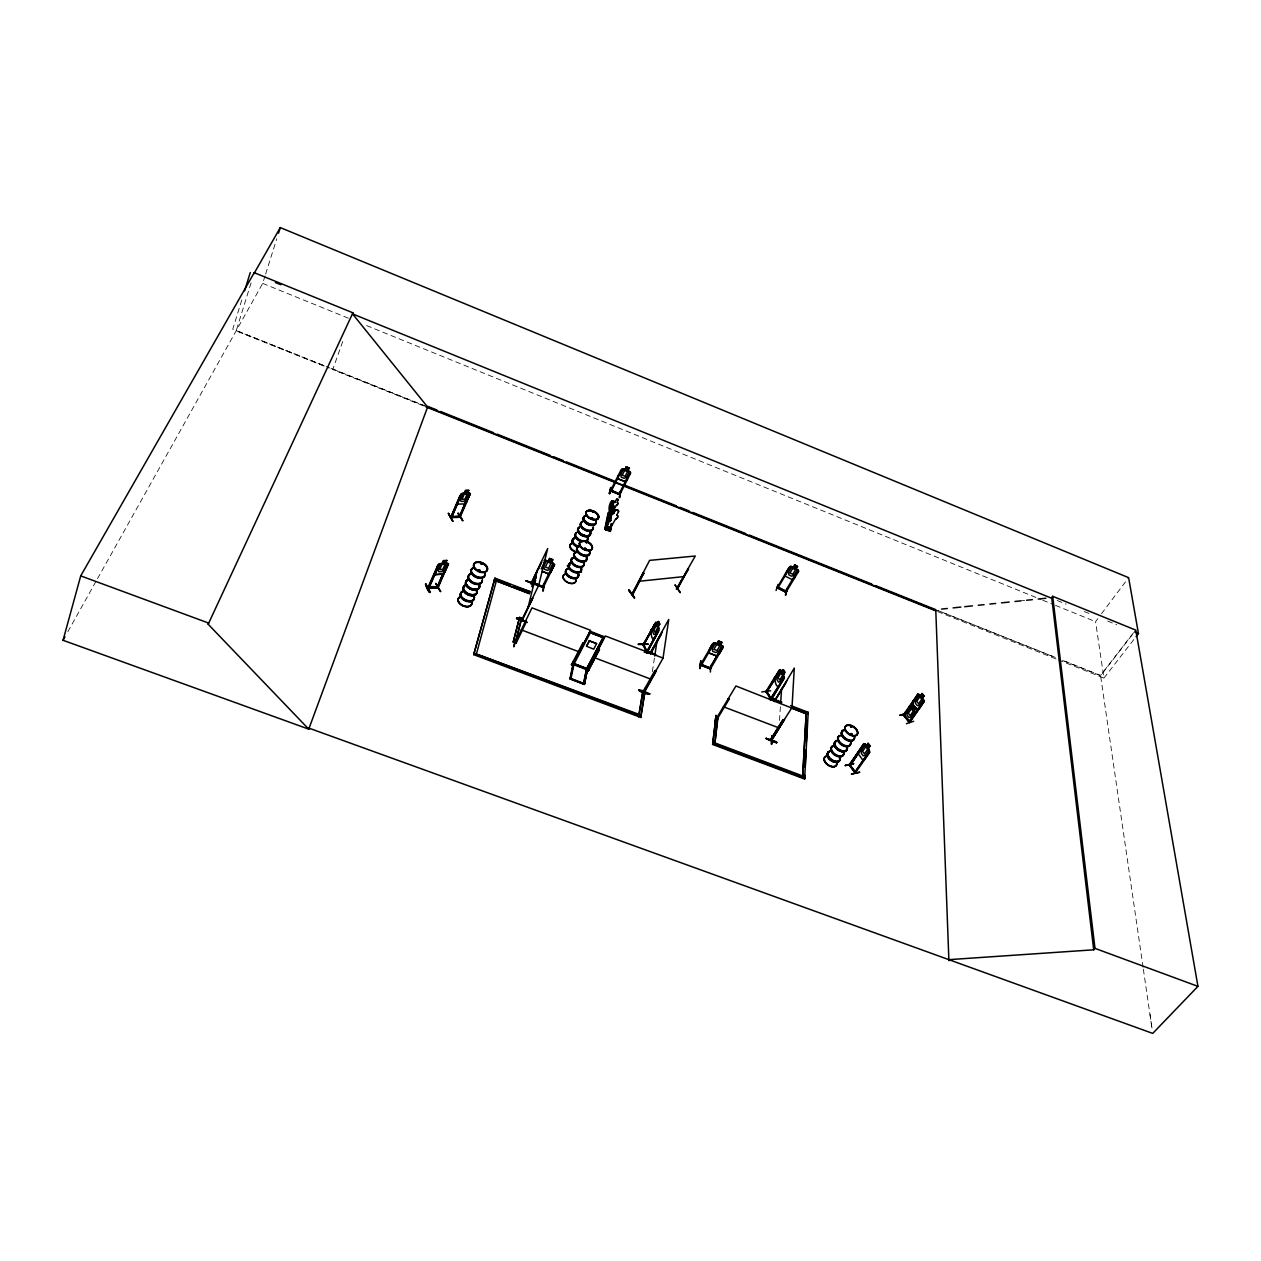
<?xml version="1.0" encoding="UTF-8"?>
<svg xmlns="http://www.w3.org/2000/svg" width="1261" height="1261" viewBox="0 0 1261 1261"><rect width="100%" height="100%" fill="white"/><g stroke="black" fill="none" stroke-linecap="round" stroke-linejoin="round"><path stroke-width="0.75" stroke-dasharray="5 3.75" d="M779.487 720.472L780.496 705.372M652.347 671.609L654.443 657.99M241.781 299.992L232.749 329.263L329.153 367.723L236.296 330.445M251.049 282.905L236.154 330.902L329.105 368.102M97.491 578.704L262.698 283.394L265.046 275.954M265.63 274.094L276.774 238.755M342.724 341.495L332.746 369.552L424.122 406.105M67.826 631.729L96.53 580.407M1058.215 659.818L1103.911 678.103L1095.573 621.657L1100.286 615.368M1101.468 613.792L1128.627 577.664M1133.544 632.738L1100.538 675.423L1062.519 660.244M1143.081 967.297L1100.585 675.66L1135.798 630.122M1103.911 678.103L1134.884 638.176M1020.779 600.866L1024.641 600.457M330.981 368.448L427.605 407.004L332.904 369.095M1055.268 657.359L937.569 610.403L1055.299 657.533M937.617 611.569L1056.403 659.093M1062.55 660.433L1100.585 675.66M1057.191 600.52L1066.223 604.192M1084.287 611.538L1089.693 613.744M1107.757 621.09L1116.789 624.762M262.698 283.394L348.367 318.182M366.588 325.59L1040.892 599.448M1042.721 600.189L1053.66 604.634M1055.473 605.359L1095.573 621.657M1143.364 969.236L1152.144 1029.512M1150.064 1014.38L1152.176 1029.607"/><path stroke-width="1.5" d="M609.331 526.925L608.322 527.902M611.68 511.209L612.042 510.248L612.074 511.257M592.008 517.877L591.22 518.318M592.292 518.98L591.74 517.656M593.064 512.313L592.339 511.84L593.127 512.061M591.898 517.845L590.589 518.318M590.905 518.113L590.605 517.814M586.932 542.388L586.601 542.025M584.458 548.882L585.309 548.346L585.577 549.433M586.066 549.292L584.994 549.418M586.743 542.072L586.144 542.719L587.043 542.624M570.287 678.702L573.471 663.412M659.802 624.179L658.415 621.515L659.802 624.179L658.179 626.764L658.352 628.971L655.704 633.794L653.923 634.504L652.741 632.029L653.23 628.64L655.878 623.817C658.352 620.979 657.438 625.424 659.156 630.358L646.83 652.741M530.865 583.717L547.684 548.519L538.731 585.262L521.77 620.302L532.788 598.108L522.149 620.444L522.795 619.056M714.688 745.219L717.808 718.896L715.775 718.124L712.623 744.447L804.613 779.03L808.206 712.307L790.647 705.577M802.69 776.303L806.189 712.985L802.595 778.273L803.084 776.114L715.239 743.06M804.613 779.03L804.802 775.105M805.18 767.271L806.031 749.617M806.409 741.783L807.261 724.145M808.206 712.307L807.734 714.341L735.92 686L715.807 719.385M771.858 736.046L771.259 744.053M771.732 736.392L771.7 744.353L771.905 736.077M771.354 740.428L784.452 719.511L771.7 740.317M786.911 680.609L774.443 701.337M443.541 560.735L442.327 563.494L440.247 564.534L438.008 569.673L438.733 571.753L441.854 571.548L444.502 569.247L446.741 564.108L445.464 563.304L446.788 560.341L445.574 563.115L448.553 563.951L445.259 571.249L442.974 574.133L435.108 574.669L438.513 564.565M435.108 574.669L435.25 572.005M783.144 719.59L770.313 740.097L783.144 719.59L784.421 720.189M785.367 594.924L787.227 588.934L785.761 595.192M776.524 742.729C744.747 729.599 797.977 751.146 766.247 738.82M774.853 700.533L774.49 699.713L773.939 700.549M770.534 739.466L771.968 739.072M770.818 739.025L772.047 739.718L772.158 738.899M771.228 740.317L783.065 720.993M773.986 700.438L769.257 698.184L779.503 701.999M780.622 703.48L781.615 688.396M457.838 501.484L457.601 504.211L457.775 501.579M478.502 570.713C482.443 572.888 477.115 568.758 480.031 571.454M480.488 571.233L479.826 570.193M480.914 563.982L481.765 564.313M478.865 570.949L479.117 570.004M611.648 510.957L612.294 510.532M729.252 699.02L728.306 698.657L729.252 699.02L716.752 719.826L717.808 718.896M617.858 478.723L618.032 475.823L617.748 478.77L625.062 481.702L627.395 479.574L625.062 481.702M680.168 592.702L675.029 584.899M717.288 719.29L716.28 718.392L717.414 719.085M716.973 719.826L717.336 718.786M714.877 722.852L716.201 715.46M715.444 722.931L716.09 715.35M459.351 517.309L465.608 501.988M714.877 743.391L717.414 719.527L715.397 718.754M712.623 744.447L715.775 718.124M719.306 653.939L723.294 647.066L722.632 645.711L714.798 642.684C710.826 643.693 709.549 649.431 708.84 652.977L716.689 656.004L719.306 653.939L716.705 655.925L708.84 652.899L709.265 649.982M720.457 644.954L721.938 642.338L718.581 641.029L717.099 643.567M721.355 648.217L722.269 648.58L721.355 648.217L709.517 668.74L721.371 647.981M448.364 563.919L438.008 587.736L438.387 586.885L436.936 587.421M718.565 641.108L721.938 642.401L720.283 645.001L721.465 646.483L718.707 651.212L715.854 652.583L712.733 651.385L712.229 648.706L714.971 643.977L717.146 643.772L718.581 641.029M710.857 665.335L710.337 672.066M713.206 644.812L712.276 644.45L713.206 644.812L701.195 665.54L701.841 664.815M714.798 642.763L713.19 643.252M429.229 587.579C449.531 588.036 424.673 584.726 428.835 588.446L438.544 566.157L437.457 565.921L427.7 588.146L437.882 587.39L447.482 565.275L446.567 565.338L436.905 587.768M712.276 644.45L700.296 665.114L710.447 669.008L710.873 668.267L700.785 664.106L701.873 664.563M700.895 661.032L699.871 668.551L700.974 661.016M647.161 652.741L646.688 651.291M699.76 668.44L700.627 661.331M647.287 651.259L646.357 651.921L647.129 652.662L658.226 631.13L646.436 651.921M643.015 644.607L656.193 622.414M581.4 572.226L581.542 571.8M655.83 671.01L654.853 670.647L656.161 671.262L655.878 670.442L643.961 691.942M655.783 671.278L655.878 670.442M661.568 632.912L650.44 653.828L651.007 652.41L650.109 653.103M608.527 527.461L608.953 528.091M612.011 511.052L611.869 511.257M650.928 653.025L650.487 653.025M643.677 690.839C641.171 692.62 646.688 690.681 643.409 691.06M644.103 691.958L643.205 691.926M663.018 658.195L668.756 619.45L650.061 653.088M649.762 693.771C643.409 695.725 628.482 684.014 649.746 693.849M654.743 656.035L657.123 640.478M529.431 593.616L494.28 580.107L529.431 593.616L530.077 591.63L494.958 578.105L473.71 654.632L640.746 717.43L644.718 691.99M640.746 717.43L645.08 691.343L643.015 690.555L638.649 716.642L643.015 690.555M776.965 587.531L785.997 592.244L798.686 571.217L798.118 569.83L791.057 566.347L789.638 566.883L785.682 573.314L785.193 576.167L792.286 579.666L794.777 577.711M588.32 670.82L587.074 670.631L598.455 649.131L599.432 649.494L588.146 671.041L599.432 649.494M588.556 670.521L587.689 670.017M586.381 674.115L587.327 668.535M585.876 673.989L587.658 668.188M604.255 637.246L587.153 669.386L604.35 636.679L604.224 637.577L589.707 632.029L589.896 631.146L604.35 636.789M582.724 643.126L583.654 643.756L582.724 643.126L571.469 664.72L572.715 664.91M629.349 468.178L626.244 466.854L624.967 469.455L623.044 469.801L620.696 474.514L621.247 477.162L624.163 478.329L626.733 476.942L629.081 472.229L627.946 470.763L629.365 468.115L626.244 466.854M629.05 473.963L629.948 474.104M596.579 643.599L589.344 640.84L596.579 643.599L593.71 649.194L586.538 646.231L589.344 640.84M573.377 663.286L587.689 668.819L584.3 683.982M571.469 664.72L572.163 663.696L587.468 669.15M573.708 660.953L572.557 669.008L573.613 661.331M572.557 668.96L574.039 661.536M619.246 497.496L620.617 491.27L619.514 497.102M620.617 491.27L619.781 497.654M619.813 494.69L610.356 490.923L621.484 469.124L624.967 469.391M615.652 518.996L615.62 519.138A3.531 2.853 11.6 0 0 617.007 514.803L617.023 514.677A3.531 2.853 11.6 0 1 615.652 518.996L609.961 528.753L606.746 527.35M583.496 684.077L586.475 669.039L603.452 636.915L586.554 669.008L583.607 684.029M587.232 669.071L584.505 684.171L570.035 678.717M578.484 653.198L573.172 663.365L569.94 678.97L584.395 684.424L587.327 669.276L573.125 663.743L571.643 664.515M618.442 511.887L618.41 512.013A1.765 1.434 11.6 0 0 617.433 510.059A1.765 1.434 11.6 0 0 615.147 510.705L615.179 510.579A1.765 1.434 11.6 0 1 617.464 509.933A1.765 1.434 11.6 0 1 618.442 511.887L617.007 514.803M611.49 523.804L610.119 531.133M589.927 631.934L604.24 637.325M611.601 523.678L610.292 531.433L611.837 524.119M613.76 513.385A3.531 2.853 11.6 0 0 611.049 517.183L611.033 517.309A3.531 2.853 11.6 0 1 613.744 513.511L615.179 510.579M616.424 505.235L616.44 505.157A2.317 1.891 11.7 0 0 617.338 502.304L617.323 502.382A2.317 1.891 11.7 0 1 616.424 505.235L612.688 511.619M620.223 493.745L618.93 494.091M610.907 490.324L619.025 493.745L610.97 490.025M612.72 511.525L610.576 510.689L613.413 503.959A2.317 1.891 11.7 0 1 615.21 501.437L616.739 499.12M611.916 512.975L612.562 509.365M613.634 505.693L612.168 512.943L612.941 513.369L614.044 508.01M620.57 470.558L621.437 470.905L611.207 491.317L611.727 490.356M612.326 513.132L612.972 509.539M609.757 527.65C606.32 532.804 611.995 527.066 608.259 527.066L607.14 529.305M611.869 512.975L613.177 509.602M609.299 531.023L609.93 526.956M613.886 507.71L612.799 513.18M615.195 501.531L615.21 501.437A2.317 1.891 11.7 0 0 613.398 504.037M586.538 646.231L589.297 641.045M611.191 523.898L609.662 531.18L610.434 529.494M605.958 527.728L606.289 526.042L606.131 527.256L610.245 528.879L611.159 527.965L609.898 530.566L605.8 528.942L605.958 527.728L604.744 529.226L608.101 512.833L611.837 513.936M611.963 513.668L608.764 512.407L605.248 529.242L606.368 529.904L609.772 513.495L605.753 529.652M612.468 513.18C606.525 516.08 609.016 495.841 614.942 502.477C607.692 493.902 610.655 530.187 612.058 501.468M609.709 512.108L611.884 500.932M609.567 513.038L606.194 529.604L609.536 513.211M609.898 512.187L611.869 501.389M608.259 527.066L609.725 527.807M677.189 588.588L676.842 588.729M608.764 512.407L605.248 529.242M605.485 529.525L608.732 513.085M573.928 664.248L570.855 679.238M609.252 493.508L611.159 487.503L609.772 493.587M609.331 493.477L610.529 487.676M609.678 493.618L611.128 487.503M610.844 490.245L610.545 491.033M851.9 734.17L851.695 734.706M851.727 735.1L851.805 734.012M851.175 727.171L851.506 726.352M850.749 726.572L851.301 726.241M850.198 733.697L851.9 734.265M850.481 734.328L851.207 733.587M776.587 742.366L766.247 738.442L776.823 741.909M906.438 723.704L913.642 721.26M859.545 772.41L851.333 774.128L859.703 772.047M770.282 699.808L775.594 699.303L770.376 699.76M775.767 699.035L770.55 699.492M526.436 621.641L516.805 617.906L526.436 621.641L516.175 643.11M632.36 593.048L633.353 593.269L631.808 593.852L632.959 594.057L643.819 573.329L642.858 573.156L643.819 573.329M551.12 571.722L548.598 573.85L542.309 571.328L548.645 573.96L551.104 571.8L554.572 564.613L551.577 562.422L552.885 559.679L549.433 558.339L548.188 561.208L546.045 561.429L543.649 566.378L544.342 569.168L547.558 570.413L550.3 568.963L552.712 564.014L551.42 562.453L552.728 559.726L549.481 558.544M552.775 565.59L553.674 566.189L552.775 565.59L542.23 587.122L542.892 586.129L543.381 587.579M521.802 620.223L522.322 618.788M513.952 646.357L515.04 641.14M513.826 646.798L515.733 638.964M516.048 642.842L515.371 642.212C513.936 644.261 517.262 643.283 514.992 642.968M533.624 582.598L542.498 586.586L533.45 582.519M542.766 590.857L544.437 583.638L543.192 591.062M652.063 652.489L652.032 653.277M652.047 653.261L648.17 653.214M526.121 580.754L534.932 584.016M548.141 561.003L544.232 560.609M525.474 622.02L516.506 618.741L516.805 617.922M533.34 579.808L532.158 586.838L533.986 579.603M528.138 607.14L537.265 570.177M533.986 583.654L535.673 580.438M513.211 642.133L519.595 617.338L521.676 618.126L515.654 642.275L513.211 642.133L519.595 617.338M516.711 637.372L521.676 618.126M649.541 694.244L638.949 690.224M309.26 728.243L308.913 729.205L63.05 640.289L80.72 575.883L254.233 272.675L352.922 312.823L352.544 313.894L427.605 407.004L935.772 610.34M473.71 654.632L494.958 578.105M796.905 572.037L797.693 572.652L796.905 572.037L785.051 591.74L786.375 591.173L785.855 592.197L776.997 587.784L778.4 587.327M587.279 669.938L572.841 664.358M650.408 632.659C651.842 622.051 649.525 644.686 655.342 637.294M794.572 564.928L793.153 567.56L791.167 567.623L788.456 572.147L788.819 574.843L791.64 576.23L794.32 575.032L797.031 570.508L795.99 568.947L797.614 566.425L794.572 564.928L797.441 566.52M789.528 568.396L788.708 567.986L789.528 568.396L777.722 588.162L778.226 587.169L786.486 591.535M789.575 566.741L791.057 566.347M573.361 663.396L587.642 669.024M776.067 590.479L778.053 584.395M774.144 680.105C775.074 670.032 774.096 692.163 780.291 684.849M244.618 290.834L250.261 272.534M254.233 272.675L253.887 273.763L280.289 227.595L1128.627 577.664L1138.447 633.574L1136.066 636.647M278.539 233.175L280.289 227.595M608.669 526.735L609.173 528.044M617.89 499.309L617.323 502.382M865.219 758.728L862.871 760.194L858.142 753.668L859.182 750.405M904.105 715.523L904.988 712.418L903.916 715.554L908.661 721.576L910.978 720.141M516.6 618.394L527.319 622.43M948.871 959.653L1093.713 949.801L1051.706 597.651L1052.683 596.295L1135.798 630.122L1197.95 986.37L1152.712 1033.405L309.103 728.196L308.74 729.142L208.175 624.242L208.585 623.06L80.72 575.883M855.053 771.779L855.525 773.261L849.473 764.828M855.967 772.426L850.198 765.301L855.068 772.473M854.627 772.473L868.451 752.738L869.002 753.495L868.167 752.785L854.958 772.426M850.087 765.632L863.533 745.976L862.697 745.267L863.533 745.976M849.678 764.986L850.072 764.213M863.738 743.832L849.22 765.064L863.659 743.848L864.983 743.832L866.37 745.897L868.041 743.281L870.074 746.055L868.293 748.53L869.822 752.155L855.147 773.277M644.103 691.312L644.466 690.76M308.74 729.142L427.826 406.405L436.968 410.061M606.73 527.476L611.049 517.183M448.522 513.337C461.825 537.612 439.317 497.197 452.731 521.313M464.505 493.256L460.848 494.265L450.65 517.704L459.934 495.636L460.959 495.872L451.501 517.672M451.517 517.704L460.801 495.605M464.489 493.256L465.608 490.466L468.777 490.34L467.516 493.224L468.698 494.076L466.523 499.104L464.001 501.311L461.053 501.437L460.407 499.34L465.608 490.466M425.698 583.748C426.391 591.772 435.155 598.518 425.682 583.748M457.901 513.353L462.85 520.825L458.437 513.322M446.835 560.436L443.415 560.562L442.264 563.415L438.402 564.534L428.015 588.493L428.236 587.279M468.666 495.573L469.533 495.541L468.509 495.305L459.13 517.278L460.375 516.521M428.582 587.989L438.387 565.874M469.376 495.274L459.808 516.931L450.461 517.373L451.911 517.057M460.029 517.309L470.227 493.934L467.468 493.146M460.123 516.112L460.155 517.278L450.697 517.672M457.554 504.132L465.025 503.896L470.353 493.886L469.565 493.067M462.566 520.43L458.058 513.29M435.675 583.48L440.247 591.614M437.141 587.784L442.832 573.85M438.008 587.736L428.094 588.446M437.204 586.664L438.071 586.57M608.842 519.422L610.813 520.635L608.905 519.264M451.99 516.9L459.209 516.458M208.175 624.242L352.922 312.823M496.345 580.895L476.595 653.308M474.104 653.166L639.248 714.483M531.433 583.37L541.694 561.87L538.242 569.357M531.244 583.969L536.587 572.793M534.049 579.619L533.261 579.839M536.319 576.781L533.182 583.717L536.256 577.018M530.077 591.63L513.952 586.207M541.221 568.916L544.405 562.343M554.572 564.613L543.144 587.563L533.182 583.67M567.277 565.748L570.177 565.149M625.03 469.581L626.291 467.043M611.096 504.778L614.186 506.213M611.475 501.263L612.326 501.452L609.946 511.73M610.166 510.626L610.277 509.822L609.835 510.705L613.035 511.982M629.081 473.758L618.946 494.375M612.878 511.698L613.476 511.099L612.657 512.801M606.289 526.042L605.627 527.366L610.482 529.289M571.58 664.768L572.557 665.13L590.558 630.295L531.969 607.849L514.819 643.299M590.006 631.761L573.14 663.727M573.881 664.358L590.684 632.076M628.813 590.243C646.168 613.508 617.575 574.496 634.078 597.824M643.047 573.408L632.045 594.167L649.62 560.373L695.268 556.022L676.463 588.997L676.905 588.162M584.395 684.424L570.067 678.339M632.77 593.742L643.646 573.061M481.135 563.762L481.891 564.266M638.35 644.529L648.217 644.276L638.586 644.087M647.177 652.567L643.378 643.945L644.213 644.749L643.425 645.506L654.774 623.911L643.378 644.702L645.995 650.25M651.606 631.036L643.299 645.348M653.371 627.836L654.774 623.911M656.981 624.274L658.526 621.515M657.091 624.29L658.51 621.689M677.362 589.25L688.38 568.569L676.558 589.265L677.488 589.202L676.526 588.95M688.569 568.821L676.763 589.281M648.17 644.261L638.192 644.056M645.443 650.66L653.86 654.364M646.641 652.567L658.226 631.13M680.294 592.371L675.218 585.199M650.581 653.277L662.025 632.407M650.424 653.907L661 634.724M63.05 640.289L64.957 636.868M642.984 691.816L654.853 670.647M643.945 692.21L663.065 658.084L605.39 635.985L587.295 670.757M644.418 692.273L656.161 671.262M644.544 692.163L645.08 691.343M643.93 695.505L644.923 688.364M700.422 665.193L700.927 664.5L709.644 667.81M701.274 665.524L701.668 664.405M710.763 667.952L710.463 668.771M771.716 698.878L765.994 691.769M770.487 698.925L783.286 678.844L771.306 699.713L766.688 690.839M788.708 567.986L777.075 587.878M716.28 718.392L716.894 719.511M716.027 719.542L716.264 718.644M761.739 691.942L770.629 690.776M766.341 691.674L779.408 670.269M779.172 672.318L766.404 692.447L775.026 679.001M783.113 674.603C787.037 673.011 782.34 666.029 781.521 672.097L780.165 671.593L777.28 676.243L776.886 679.569L778.463 682.075L780.543 681.429L784.862 672.097M770.503 699.004L783.286 678.844M783.302 674.603L784.452 678.166L771.243 699.54M774.349 701.384L785.871 682.879M774.364 701.557L774.853 700.659M771.243 740.38L792.003 707.5L794.288 668.109L774.349 701.305M909.843 722.427L909.149 721.56M903.365 714.719L909.591 722.49L923.966 701.888L922.358 698.468L924.14 696.088L922.075 693.518L920.42 695.914M903.869 714.089L904.799 714.798M853.602 763.583L845.532 765.254M849.693 765.648L850.182 764.938M863.249 746.039L850.103 765.569M845.264 765.679L853.65 763.63L845.296 765.506M869.948 746.039L868.167 748.514L868.624 750.721L865.487 755.276L863.139 755.843L861.263 753.243L861.594 749.917L864.715 745.346L866.275 745.929M855.242 773.324L855.557 772.441M865.156 758.618L869.633 752.108M905.351 714.089L899.818 715.334L905.603 713.836M905.035 713.789L900.149 715.097M922.075 693.518L920.341 696.088L917.756 694.196L903.633 714.624M917.803 694.307L903.869 715.397L917.535 696.245L916.715 695.599L917.283 696.308M905.366 713.805L907.589 710.621M909.796 707.421L917.535 696.245M911.892 708.02L913.595 705.482L915.628 708.051L911.214 716.879L908.882 717.477L907.006 715.082L907.289 711.913L910.332 707.531L911.955 707.847L909.339 706.128M911.971 708.004L913.61 705.656M913.784 710.416L915.628 708.051M922.311 702.55L923.147 703.197L922.311 702.55L908.897 721.718L910.237 721.56M913.673 715.255L922.563 702.487M851.79 734.391L850.056 734.123M851.884 735.005L851.396 733.618M851.553 726.793L850.639 726.431M465.025 503.896L467.264 501.184M435.045 574.575L442.926 574.039L445.149 571.233M1093.713 949.801L1094.989 948.367L1052.683 596.295M429.512 592.402L425.477 584.095L429.954 592.323M629.255 590.116L634.472 597.746M643.441 643.977L643.756 644.655M643.031 644.781L646.783 652.646M653.403 638.775L655.2 637.183M766.389 690.87L766.956 691.769M765.916 691.611L779.282 670.143L780.433 670.221M612.736 505.377L612.011 506.055M478.439 570.24L479.684 570.067M479.495 570.067L479.054 570.807M792.286 579.493L794.682 577.648M588.635 670.332L587.61 669.938M584.663 683.683L570.271 678.276M460.895 494.344L462.33 493.335M439.963 563.557L438.402 564.534M913.263 700.58L912.27 703.733L917.173 709.738L919.379 708.193M919.458 708.162L917.173 709.596L912.381 703.717M917.173 709.738L919.442 708.288M610.403 490.718L619.845 494.485M851.191 733.918L851.79 734.485L850.166 733.587M850.986 726.825L851.459 726.856M700.422 664.91L710.337 668.693M587.122 670.363L588.178 670.742M585.593 549.197L585.798 548.756M584.789 548.236C582.881 550.3 588.13 549.418 584.868 548.393M586.444 541.978L586.601 542.797M478.881 570.004L478.518 571.012M608.937 519.359L610.876 520.478M592.292 518.854L590.637 518.05M612.137 505.44L612.562 506.244M544.311 560.767L545.792 560.199L553.705 563.352M543.759 586.806L542.703 586.46M533.986 583.969L534.349 582.881M533.135 583.37L543.239 587.185M614.501 502.414L614.927 502.461M612.531 513.211L613.004 512.092M620.176 493.949L619.151 493.571M450.965 516.569L460.375 516.175M904.673 715.003L909.985 721.765M917.756 694.196L918.985 694.275L923.824 700.139M924.061 696.104L921.996 693.534M915.234 712.102L915.454 713.821L910.568 706.097M870.074 746.055L868.041 743.281M851.742 734.958L850.513 734.753M616.724 499.198L617.606 499.246M638.539 581.321L683.966 576.592M941.541 609.079L947.342 608.48M953.143 607.881L960.866 607.077M964.744 606.683L972.467 605.879M978.268 605.28L984.069 604.665M989.853 604.066L995.654 603.467M1001.455 602.868L1009.194 602.064M1014.979 601.465L1020.779 600.866M1026.58 600.252L1032.381 599.653M1038.181 599.054L1045.905 598.25M770.566 700.265L775.483 699.351M584.978 548.283L584.079 548.787L585.009 549.512M656.224 622.288L655.31 622.367M766.83 691.974L771.306 698.862M784.358 678.182L780.37 670.111L781.521 671.924M609.142 519.28L610.466 519.69M440.798 591.519L435.833 583.402M612.862 506.465L612.483 505.456M438.544 566.157L437.457 565.921M446.725 565.622L447.482 565.275M439.979 563.651L447.702 563.163L448.427 563.998M460.959 495.872L459.934 495.636M465.672 490.545L468.84 490.434M462.346 493.429L469.612 493.146M863.659 743.848L864.951 743.958M644.324 652.347L652.063 652.41M647.949 652.757L651.905 652.883M643.725 644.97L647.24 651.984M658.274 626.764L659.109 628.498M451.28 517.294L451.753 516.584M770.439 739.766L770.66 739.261M710.369 669.039L723.168 647.066L722.537 645.79M904.121 713.931L904.263 715.381M585.309 549.244L584.726 548.85M920.341 696.088L918.765 695.599L915.691 700.044L915.391 703.212L917.314 705.608L919.663 705.009L922.768 700.564L922.28 698.484M612.483 506.386L612.846 505.598M771.196 698.09L770.944 699.666L765.994 691.674M1094.989 948.367L1197.95 986.37M598.408 649.383L599.385 649.746M783.128 719.858L784.074 720.204M477.777 654.538L637.057 714.451M714.845 743.706L773.403 765.711M778.888 767.776L793.516 773.292M474.026 653.955L641.108 716.768M713.001 743.817L805.022 778.4M655.767 654.569L645.269 650.692L655.594 654.837M769.226 698.452L777.627 701.62M774.317 700.738L774.853 699.524L781.867 702.204M513.526 641.471L515.654 642.275M521.266 629.854L579.319 651.937M594.026 657.533L651.196 679.285M723.42 706.759L779.014 727.912M526.105 580.769L534.822 584.064M526.058 581.006L534.774 584.489M774.459 700.139L777.974 701.479M793.768 707.531L807.812 712.922M791.924 708.272L805.984 713.663M494.643 578.783L510.453 584.852M903.964 715.444L908.74 721.56M611.081 518.082L607.739 517.073L610.939 518.35M610.781 519.548L607.424 518.539L610.639 519.816M610.434 521.203L607.093 520.194L610.308 521.471M614.06 507.127L610.781 506.039L613.965 507.3M611.632 515.323L608.291 514.315L611.506 515.591M611.412 516.427L608.07 515.418L611.286 516.695M425.934 406.846L935.788 610.844M627.962 470.7L630.768 472.859L619.75 494.706L620.113 493.713M622.839 468.698L630.027 471.598M617.874 478.66L625.03 481.529M440.625 411.512L493.603 432.728M497.26 434.194L550.237 455.394M553.894 456.86L563.036 460.517M566.693 461.967L614.186 480.993M623.328 484.65L676.306 505.85M679.963 507.316L689.105 510.973M692.746 512.423L745.74 533.639M749.397 535.105L871.808 584.095M875.465 585.561L935.757 609.678L948.902 960.677M275.402 282.527L280.793 284.702M352.544 313.894L1051.784 598.313M1134.837 632.092L1138.447 633.574M766.751 690.933L766.751 691.611M785.414 591.031L777.328 587.027M909.496 722.458L923.872 701.841L923.746 700.154M913.989 710.416L915.313 712.071M864.873 743.974L869.523 750.374M855.179 773.229L849.173 764.986M618.111 499.498L618.331 500.302M610.371 531.417L605.516 529.525M798.008 569.956L798.544 571.265M850.324 743.817A7.156 4.319 34.1 0 1 841.371 744.873A7.156 4.319 34.1 0 1 839.495 736.282M850.639 743.533A7.251 4.382 34.1 0 1 845.169 746.276A7.251 4.382 34.1 0 1 838.013 740.396A7.251 4.382 34.1 0 1 841.024 735.636M847.029 747.111A7.14 4.335 34.1 0 1 843.42 751.383A7.14 4.335 34.1 0 1 835.507 746.748A7.14 4.335 34.1 0 1 836.406 740.885M836.626 740.601A7.125 4.319 34.1 0 0 835.744 746.433A7.125 4.319 34.1 0 0 843.625 751.052A7.125 4.319 34.1 0 0 847.219 746.796A7.093 4.303 34.1 0 1 843.609 751.02A7.093 4.303 34.1 0 1 835.759 746.433A7.093 4.303 34.1 0 1 836.658 740.617A7.14 4.335 34.1 0 0 835.633 746.575A7.14 4.335 34.1 0 0 843.546 751.193A7.14 4.335 34.1 0 0 847.156 746.922M854.375 738A7.267 4.366 34 0 1 848.905 740.727A7.267 4.366 34 0 1 841.717 734.848A7.267 4.366 34 0 1 844.728 730.087M850.765 741.578A7.156 4.319 34 0 1 847.156 745.834A7.156 4.319 34 0 1 839.243 741.2A7.156 4.319 34 0 1 840.125 735.352M854.06 738.284A7.172 4.303 34 0 1 848.669 740.979A7.172 4.303 34 0 1 841.591 735.179A7.172 4.303 34 0 1 844.555 730.482M850.623 741.909A7.251 4.382 34 0 1 843.373 745.267A7.251 4.382 34 0 1 838.786 736.203M854.359 736.377A7.267 4.366 34 0 1 850.198 740.648A7.267 4.366 34 0 1 842.127 735.037A7.267 4.366 34 0 1 844.917 729.804M854.501 736.046A7.172 4.303 34 0 1 850.907 740.286A7.172 4.303 34 0 1 842.963 735.652A7.172 4.303 34 0 1 843.83 729.804M840.094 759.122A7.188 4.398 34.2 0 1 831.046 760.257A7.188 4.398 34.2 0 1 829.202 751.524M836.737 763.945A7.093 4.366 34.2 0 1 827.799 765.08A7.093 4.366 34.2 0 1 826.002 756.458M846.872 747.332A7.14 4.335 34.1 0 1 843.262 751.619A7.14 4.335 34.1 0 1 835.365 746.985A7.14 4.335 34.1 0 1 836.248 741.121M836.737 762.322A7.062 4.335 34.2 0 1 833.127 766.609A7.062 4.335 34.2 0 1 825.309 762.022A7.062 4.335 34.2 0 1 826.223 756.159A7.093 4.35 34.2 0 0 825.198 762.164A7.093 4.35 34.2 0 0 833.048 766.751A7.093 4.35 34.2 0 0 836.673 762.448M836.09 741.405A7.125 4.319 34.1 0 0 837.194 749.428A7.125 4.319 34.1 0 0 846.62 750.074A7.093 4.303 34.1 0 1 837.209 749.428A7.093 4.303 34.1 0 1 836.106 741.436M846.667 747.6A7.125 4.319 34.1 0 1 846.856 748.924M843.767 753.684A7.219 4.398 34.1 0 1 834.719 754.787A7.219 4.398 34.1 0 1 832.859 746.071M843.467 753.968A7.109 4.335 34.1 0 1 834.53 755.055A7.109 4.335 34.1 0 1 832.701 746.449M840.283 758.854A7.203 4.398 34.2 0 1 831.235 759.973A7.203 4.398 34.2 0 1 829.391 751.241M843.956 753.4A7.219 4.398 34.1 0 1 838.502 756.174A7.219 4.398 34.1 0 1 831.377 750.311A7.219 4.398 34.1 0 1 834.404 745.519M844.082 753.053A7.125 4.335 34.1 0 1 838.691 755.78A7.125 4.335 34.1 0 1 831.677 749.996A7.125 4.335 34.1 0 1 834.656 745.283M481.923 580.754A7.345 4.555 24.1 0 1 472.828 583.386A7.345 4.555 24.1 0 1 469.722 574.874M482.175 580.407A7.44 4.618 24.1 0 1 476.91 584.174A7.44 4.618 24.1 0 1 468.714 579.382A7.44 4.618 24.1 0 1 471.173 573.96M468.919 579.177A7.314 4.555 24 0 0 466.507 584.521A7.314 4.555 24 0 0 474.546 589.234A7.314 4.555 24 0 0 479.732 585.514A7.345 4.571 24 0 1 470.589 588.304A7.345 4.571 24 0 1 467.484 579.792M484.981 574.275A7.471 4.618 24.1 0 1 479.716 578.042A7.471 4.618 24.1 0 1 471.504 573.219A7.471 4.618 24.1 0 1 473.947 567.813M482.396 579.713A7.345 4.555 24.1 0 1 477.194 583.433A7.345 4.555 24.1 0 1 469.108 578.704A7.345 4.555 24.1 0 1 471.535 573.361M484.634 575.851A7.361 4.555 24.1 0 1 474.766 576.781A7.361 4.555 24.1 0 1 472.497 568.727M482.317 580.092A7.44 4.618 24.1 0 1 477.052 583.859A7.44 4.618 24.1 0 1 468.871 579.067A7.44 4.618 24.1 0 1 471.315 573.645M484.744 572.62A7.471 4.618 24.1 0 1 481.024 577.727A7.471 4.618 24.1 0 1 471.929 573.361A7.471 4.618 24.1 0 1 474.089 567.497M484.823 572.258A7.361 4.555 24.1 0 1 477.872 576.892A7.361 4.555 24.1 0 1 471.961 568.49M473.632 596.705A7.282 4.587 23.9 0 1 470.495 601.749A7.282 4.587 23.9 0 1 461.747 598.408A7.282 4.587 23.9 0 1 461.889 592.229M474.262 597.698A7.393 4.65 24 0 1 465.073 600.441A7.393 4.65 24 0 1 461.983 591.803M471.346 601.733A7.282 4.603 23.9 0 1 468.194 606.793A7.282 4.603 23.9 0 1 459.461 603.452A7.282 4.603 23.9 0 1 459.603 597.257M471.441 601.529A7.282 4.603 23.9 0 1 468.288 606.573A7.282 4.603 23.9 0 1 459.556 603.247A7.282 4.603 23.9 0 1 459.698 597.052M471.835 602.711A7.235 4.571 23.9 0 1 462.819 605.406A7.235 4.571 23.9 0 1 459.792 596.942M479.495 586.097A7.345 4.571 24 0 1 470.385 588.761A7.345 4.571 24 0 1 467.295 580.233M476.642 590.321A7.408 4.634 24 0 1 473.458 595.413A7.408 4.634 24 0 1 464.584 592.024A7.408 4.634 24 0 1 464.71 585.75M474.467 597.02A7.282 4.587 24 0 1 465.404 599.716A7.282 4.587 24 0 1 462.346 591.204M474.404 597.399A7.393 4.65 24 0 1 465.214 600.126A7.393 4.65 24 0 1 462.125 591.504M477.162 591.362A7.408 4.634 24 0 1 467.973 594.073A7.408 4.634 24 0 1 464.852 585.435M465.088 585.167A7.298 4.571 24 0 0 468.162 593.647A7.314 4.571 24 0 0 477.241 590.983A7.298 4.571 24 0 1 468.162 593.647A7.314 4.571 24 0 1 465.088 585.151M592.875 528.028A6.794 3.956 26.3 0 1 584.915 530.25A6.794 3.956 26.3 0 1 581.589 522.543M593.127 527.697A6.888 4.004 26.3 0 1 585.057 529.951A6.888 4.004 26.3 0 1 581.684 522.149M590.621 532.552A6.778 3.956 26.3 0 1 582.677 534.79A6.778 3.956 26.3 0 1 579.366 527.098A6.746 3.941 26.3 0 0 582.677 534.774A6.746 3.941 26.3 0 0 590.589 532.552M590.574 532.694A6.794 3.972 26.3 0 1 582.598 534.932A6.794 3.972 26.3 0 1 579.288 527.208M596.027 521.865A6.92 4.004 26.4 0 1 591.567 525.159A6.92 4.004 26.4 0 1 583.906 520.698A6.92 4.004 26.4 0 1 585.75 515.875M593.364 527.051A6.809 3.956 26.3 0 1 588.95 530.298A6.809 3.956 26.3 0 1 581.431 525.916A6.809 3.956 26.3 0 1 583.244 521.14M593.285 527.397A6.888 4.004 26.3 0 1 585.214 529.652A6.888 4.004 26.3 0 1 581.841 521.849M595.744 520.352A6.92 4.004 26.4 0 1 592.749 524.891A6.92 4.004 26.4 0 1 584.332 520.793A6.92 4.004 26.4 0 1 585.908 515.56M577.57 547.116A6.746 3.988 26.3 0 1 572.352 542.419A6.746 3.988 26.3 0 1 574.669 538.636M577.727 546.848A6.841 4.035 26.3 0 1 572.431 542.072A6.841 4.035 26.3 0 1 574.78 538.226M575.205 551.94A6.746 3.988 26.3 0 1 570.287 544.563M571.123 543.854A6.746 3.988 26.3 0 1 572.305 543.428M571.312 543.554A6.715 3.972 26.3 0 0 570.413 547.51A6.715 3.972 26.3 0 0 575.363 551.593A6.746 3.988 26.3 0 1 570.067 547.022A6.746 3.988 26.3 0 1 572.399 543.223M590.369 533.119A6.794 3.972 26.3 0 1 582.393 535.358A6.794 3.972 26.3 0 1 579.083 527.634M587.815 538.415A6.857 4.019 26.3 0 1 585.325 541.663M582.251 541.584A6.857 4.019 26.3 0 1 575.883 537.517A6.857 4.019 26.3 0 1 576.419 532.899M579.697 546.659A6.746 3.972 26.3 0 1 573.44 542.656A6.746 3.972 26.3 0 1 573.96 538.084M587.137 537.549A6.762 3.972 26.3 0 1 586.286 541.505M582.078 541.852A6.762 3.972 26.3 0 1 575.788 537.848A6.762 3.972 26.3 0 1 576.324 533.293M577.869 546.549A6.841 4.035 26.3 0 1 572.573 541.773A6.841 4.035 26.3 0 1 574.921 537.943M587.957 538.132A6.857 4.019 26.3 0 1 579.902 540.417A6.857 4.019 26.3 0 1 576.561 532.599M588.036 537.769A6.778 3.972 26.3 0 1 580.092 540.023A6.778 3.972 26.3 0 1 576.797 532.315M586.113 557.394A6.951 4.13 26.4 0 1 583.055 562.107A6.951 4.13 26.4 0 1 574.59 558.008A6.951 4.13 26.4 0 1 576.214 552.602M586.806 558.308A7.046 4.193 26.4 0 1 578.515 560.767A7.046 4.193 26.4 0 1 575.095 552.649M584.095 563.541A6.951 4.146 26.4 0 1 575.914 565.984A6.951 4.146 26.4 0 1 572.557 557.961M584.237 563.21A6.92 4.13 26.4 0 1 576.088 565.637A6.92 4.13 26.4 0 1 572.746 557.646M584.206 563.336A6.951 4.146 26.4 0 1 576.025 565.779A6.951 4.146 26.4 0 1 572.652 557.756M589.313 551.167A7.062 4.177 26.4 0 1 586.207 555.928A7.062 4.177 26.4 0 1 577.617 551.766A7.062 4.177 26.4 0 1 579.24 546.281M587.043 557.646A6.951 4.13 26.4 0 1 578.862 560.057A6.951 4.13 26.4 0 1 575.489 552.066M589.486 553.91A6.967 4.13 26.4 0 1 580.501 554.714A6.967 4.13 26.4 0 1 577.916 547.148M586.948 558.008A7.046 4.193 26.4 0 1 578.673 560.451A7.046 4.193 26.4 0 1 575.252 552.35M589.47 550.868A7.062 4.177 26.4 0 1 586.365 555.628A7.062 4.177 26.4 0 1 577.759 551.467A7.062 4.177 26.4 0 1 579.398 545.981M589.549 550.521A6.967 4.13 26.4 0 1 586.491 555.218A6.967 4.13 26.4 0 1 578.011 551.104A6.967 4.13 26.4 0 1 579.619 545.698M577.774 577.396A6.904 4.161 26.4 0 1 568.538 576.813A6.904 4.161 26.4 0 1 566.772 569.704M578.232 575.237A6.904 4.161 26.4 0 1 578.216 576.403M578.058 573.66A6.999 4.224 26.4 0 1 574.953 578.468A6.999 4.224 26.4 0 1 566.441 574.354A6.999 4.224 26.4 0 1 568.096 568.837M575.82 580.076A6.904 4.177 26.3 0 1 571.28 583.591A6.904 4.177 26.3 0 1 563.651 579.13A6.904 4.177 26.3 0 1 565.574 574.086M583.654 562.359A6.951 4.146 26.4 0 1 580.58 567.087A6.951 4.146 26.4 0 1 572.116 562.989A6.951 4.146 26.4 0 1 573.739 557.567M575.505 578.626A6.904 4.177 26.3 0 1 572.431 583.402A6.904 4.177 26.3 0 1 564.03 579.335A6.904 4.177 26.3 0 1 565.669 573.881M583.386 562.832A6.92 4.13 26.4 0 1 580.328 567.545A6.92 4.13 26.4 0 1 571.895 563.478A6.92 4.13 26.4 0 1 573.519 558.071M580.958 567.86A7.014 4.209 26.4 0 1 577.853 572.667A7.014 4.209 26.4 0 1 569.31 568.538A7.014 4.209 26.4 0 1 570.965 563.036M578.295 573.03A6.904 4.161 26.4 0 1 575.237 577.774A6.904 4.161 26.4 0 1 566.82 573.708A6.904 4.161 26.4 0 1 568.459 568.27M580.706 568.207A6.92 4.161 26.4 0 1 577.648 572.935A6.92 4.161 26.4 0 1 569.231 568.869A6.92 4.161 26.4 0 1 570.855 563.431M578.216 573.361A6.999 4.224 26.4 0 1 575.095 578.184A6.999 4.224 26.4 0 1 566.583 574.054A6.999 4.224 26.4 0 1 568.238 568.553M581.116 567.56A7.014 4.209 26.4 0 1 578.011 572.368A7.014 4.209 26.4 0 1 569.468 568.238A7.014 4.209 26.4 0 1 571.107 562.737M581.62 568.475A6.92 4.146 26.4 0 1 573.456 570.918A6.92 4.146 26.4 0 1 570.13 562.91M611.806 512.36L612.562 510.878C611.364 509.412 609.835 512.723 611.806 512.36M603.94 637.908L589.439 632.36L603.94 637.908M464.174 494.249L461.983 499.277L464.946 499.167L467.122 494.123L464.174 494.249M466.066 491.065L465.672 491.963L467.957 490.986L466.066 491.065M441.933 564.424L439.695 569.562L442.816 569.357L445.07 564.219L441.933 564.424M443.904 561.161L443.494 562.091L445.921 561.035L443.904 561.161M547.763 562.091L545.367 567.04L548.582 568.301L550.978 563.352L547.763 562.091M549.843 559.206L549.418 560.105L551.483 560.909L551.908 560.01L549.843 559.206M624.605 470.432L622.256 475.145L625.172 476.311L627.521 471.598L624.605 470.432M626.607 467.673L626.181 468.525L628.057 469.281L628.482 468.43L626.607 467.673M656.508 625.141L653.876 629.964L655.058 632.455L657.706 627.631L656.508 625.141M658.384 622.556L658.683 625.03L658.384 622.556M716.658 644.623L713.899 649.368L717.036 650.566L719.795 645.837L716.658 644.623M718.943 641.881L718.455 642.732L720.472 643.504L720.961 642.653L718.943 641.881M792.68 568.364L789.969 572.904L792.806 574.291L795.502 569.767L792.68 568.364M794.871 565.779L794.398 566.583L796.211 567.482L796.7 566.678L794.871 565.779M781 672.933L778.132 677.583L779.692 680.089L782.592 675.439L781 672.933M783.097 670.474L783.601 672.901L783.097 670.474M865.724 746.733L862.603 751.304L864.479 753.889L867.615 749.333L865.724 746.733M868.025 744.337L868.671 746.827L868.025 744.337M911.34 708.808L908.298 713.206L910.19 715.602L913.248 711.204L911.34 708.808M919.789 696.892L916.715 701.321L918.638 703.717L921.728 699.288L919.789 696.892M913.595 706.491L914.272 708.824L913.595 706.491M922.075 694.527L922.768 696.86L922.075 694.527M845.8 730.529A7.203 4.303 34 0 0 856.944 734.785A7.203 4.303 34 0 0 851.49 725.469A7.203 4.303 34 0 0 845.8 730.529M845.5 731.002A7.172 4.287 34 0 0 856.613 735.226A7.172 4.287 34 0 0 851.175 725.958A7.172 4.287 34 0 0 845.5 731.002M845.674 730.718A7.203 4.303 34 0 0 856.818 734.974A7.203 4.303 34 0 0 851.364 725.658A7.203 4.303 34 0 0 845.674 730.718M835.98 762.369A7.077 4.335 34.2 0 0 839.59 758.082A7.093 4.35 34.2 0 1 835.996 762.369A7.093 4.35 34.2 0 1 828.146 757.782A7.093 4.35 34.2 0 1 829.06 751.919A7.077 4.335 34.2 0 0 828.146 757.782A7.077 4.335 34.2 0 0 835.98 762.369M832.26 760.099A7.077 4.335 34.2 0 0 840.393 758.491A7.093 4.335 34.2 0 1 832.26 760.099A7.093 4.335 34.2 0 1 828.619 751.603A7.077 4.335 34.2 0 0 832.26 760.099M831.015 750.752A7.077 4.335 34.2 0 0 829.675 751.004A7.093 4.335 34.2 0 1 830.999 750.736M470.511 588.493A7.33 4.571 24 0 0 479.59 585.845A7.345 4.571 24 0 1 470.495 588.524A7.345 4.571 24 0 1 467.39 579.997A7.33 4.571 24 0 0 470.511 588.493M474.861 568.238A7.377 4.54 24.1 0 0 486.919 570.681A7.377 4.54 24.1 0 0 480.031 562.059A7.377 4.54 24.1 0 0 474.861 568.238A7.393 4.555 24.1 0 0 486.919 570.713A7.393 4.555 24.1 0 0 480.015 562.075A7.393 4.555 24.1 0 0 474.845 568.27M474.625 568.774A7.361 4.54 24.1 0 0 486.667 571.201A7.361 4.54 24.1 0 0 479.779 562.611A7.361 4.54 24.1 0 0 474.625 568.774M475.807 590.085A7.314 4.555 24 0 0 478.944 585.088A7.298 4.555 24 0 1 475.791 590.085A7.298 4.555 24 0 1 467.043 586.743A7.314 4.555 24 0 1 467.169 580.58A7.298 4.555 24 0 0 467.043 586.743A7.314 4.555 24 0 0 475.807 590.085M473.253 595.681A7.282 4.571 24 0 0 476.39 590.668A7.298 4.571 24 0 1 473.253 595.696A7.298 4.571 24 0 1 464.489 592.339A7.298 4.571 24 0 1 464.615 586.176A7.282 4.571 24 0 0 464.505 592.339A7.282 4.571 24 0 0 473.253 595.681M582.503 535.137A6.794 3.972 26.3 0 0 590.479 532.883A6.778 3.956 26.3 0 1 582.519 535.105A6.794 3.972 26.3 0 1 579.193 527.413A6.778 3.956 26.3 0 0 582.519 535.105M587.342 515.922A6.841 3.941 26.4 0 0 598.281 518.318A6.841 3.941 26.4 0 0 591.567 510.453A6.841 3.941 26.4 0 0 587.327 515.938A6.841 3.941 26.4 0 0 598.281 518.334A6.841 3.941 26.4 0 0 591.551 510.469A6.841 3.941 26.4 0 0 587.342 515.922M587.106 516.427A6.825 3.925 26.4 0 0 598.013 518.823A6.825 3.925 26.4 0 0 591.314 510.973A6.825 3.925 26.4 0 0 587.106 516.427M587.232 516.112A6.841 3.941 26.4 0 0 598.187 518.523A6.841 3.941 26.4 0 0 591.472 510.642A6.841 3.941 26.4 0 0 587.232 516.112M587.799 524.387A6.809 3.941 26.4 0 0 595.759 522.18A6.825 3.941 26.4 0 1 587.799 524.387A6.825 3.941 26.4 0 1 584.458 516.695A6.809 3.941 26.4 0 0 587.799 524.387M592.875 524.466A6.809 3.941 26.4 0 0 595.822 520.005A6.825 3.941 26.4 0 1 592.875 524.481A6.825 3.941 26.4 0 1 584.584 520.446A6.825 3.941 26.4 0 1 586.129 515.292A6.809 3.941 26.4 0 0 584.6 520.446A6.809 3.941 26.4 0 0 592.875 524.466M587.279 536.666A6.762 3.956 26.3 0 0 589.77 532.221A6.746 3.941 26.3 0 1 587.263 536.65A6.762 3.956 26.3 0 1 579.24 533.498A6.762 3.956 26.3 0 1 578.941 527.965A6.746 3.941 26.3 0 0 579.256 533.498A6.746 3.941 26.3 0 0 587.263 536.65M580.801 546.565A6.999 4.13 26.5 0 0 592.024 548.945A6.999 4.13 26.5 0 0 585.151 540.811A6.999 4.13 26.5 0 0 580.801 546.565M580.58 547.053A6.967 4.114 26.5 0 0 591.756 549.418A6.967 4.114 26.5 0 0 584.915 541.316A6.967 4.114 26.5 0 0 580.58 547.053M580.722 546.754A6.999 4.13 26.5 0 0 591.929 549.118A6.999 4.13 26.5 0 0 585.072 540.985A6.999 4.13 26.5 0 0 580.722 546.754"/></g></svg>
